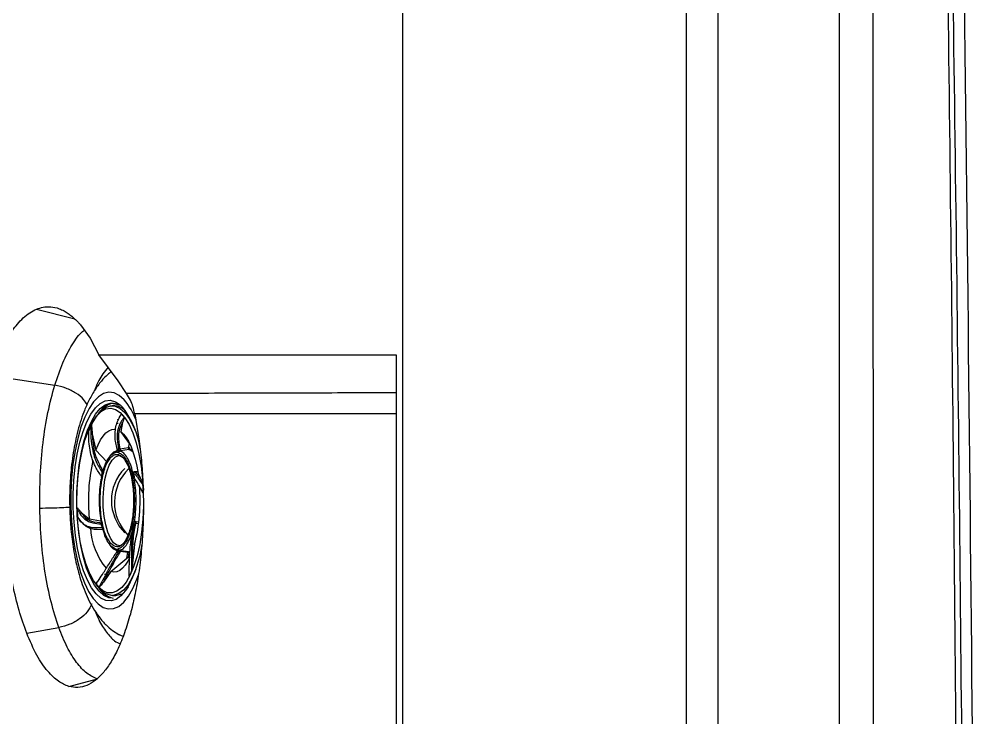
# Model space of a CAD drawing. Header units: inches. Extents: x 2 to 87, y 6 to 129.
# Drawn here: x 80.04 to 86.99, y 66.91 to 71.96 of the extents above; entities that cross this region are included whole.
import ezdxf

# ---------------------------------------------------------------- set-up
doc = ezdxf.new("R2010")
doc.units = ezdxf.units.IN
doc.header["$MEASUREMENT"] = 0
doc.layers.add('1', color=4, linetype='Continuous')

# ---------------------------------------------------------------- blocks, each defined once
blk = doc.blocks.new('2026 STRIDE')
at = {"layer": '1', "color": 3}
for p, q in [((83.6367, 32.7392), (83.635, 53.6591)), ((83.884, 32.7392), (83.8791, 53.6621)), ((82.5283, 53.0423), (82.5283, 15.4841)), ((82.7554, 53.0423), (82.7554, 15.4841)), ((80.4763, 52.6744), (80.4763, 36.8385)), ((77.8311, 48.7541), (78.1078, 48.6834)), ((78.1488, 48.6399), (78.2173, 48.5432)), ((78.2173, 48.5432), (78.2798, 48.4234)), ((78.4215, 48.2355), (78.2798, 48.4234)), ((80.4313, 48.4234), (80.4314, 48.148)), ((77.5992, 48.2608), (77.9622, 48.2037)), ((78.4815, 48.1433), (78.4215, 48.2355)), ((80.4314, 48.148), (80.4314, 48.073)), ((78.3749, 48.0743), (78.4074, 48.0674)), ((78.3966, 48.0546), (78.3772, 48.0546)), ((80.4314, 48.073), (80.4314, 47.998)), ((78.4688, 48.0247), (78.4736, 48.0193)), ((78.5404, 47.9968), (78.5732, 47.7992)), ((80.4314, 47.998), (80.4314, 40.8488)), ((78.4164, 47.9286), (78.4204, 47.9285)), ((78.4207, 47.9509), (78.4206, 47.9518)), ((78.452, 47.9355), (78.4396, 47.8685)), ((78.2336, 47.8515), (78.2597, 47.734)), ((78.5033, 47.7829), (78.4396, 47.8685)), ((78.4963, 47.7532), (78.5033, 47.7829)), ((78.3392, 47.6504), (78.2597, 47.734)), ((78.4079, 47.721), (78.4018, 47.7176)), ((78.4079, 47.721), (78.4186, 47.7206)), ((78.424, 47.7169), (78.4186, 47.7206)), ((78.4378, 47.7293), (78.4328, 47.7283)), ((78.4331, 47.7438), (78.4963, 47.7532)), ((78.4994, 47.7383), (78.4378, 47.7293)), ((78.5047, 47.7442), (78.5202, 47.7345)), ((78.3049, 47.5652), (78.2993, 47.5391)), ((78.2999, 47.537), (78.3054, 47.5624)), ((78.3092, 47.5735), (78.3054, 47.5624)), ((78.5197, 47.5536), (78.5156, 47.5665)), ((78.5316, 47.5656), (78.5313, 47.567)), ((78.5648, 47.5775), (78.5386, 47.5771)), ((78.5628, 47.5763), (78.5394, 47.5763)), ((78.5401, 47.5756), (78.5394, 47.576)), ((78.5646, 47.5649), (78.5822, 47.5284)), ((78.2999, 47.537), (78.298, 47.5207)), ((78.5197, 47.5536), (78.525, 47.5278)), ((78.5265, 47.513), (78.525, 47.5278)), ((78.5388, 47.5177), (78.5315, 47.5318)), ((78.5438, 47.517), (78.5388, 47.5177)), ((78.1513, 47.2854), (78.2123, 47.235)), ((78.2935, 47.2202), (78.2123, 47.235)), ((78.2885, 47.211), (78.3004, 47.2084)), ((78.297, 47.2261), (78.2985, 47.2114)), ((78.3038, 47.1856), (78.2985, 47.2114)), ((78.5236, 47.2021), (78.5256, 47.2184)), ((78.5681, 47.2128), (78.5501, 47.2152)), ((78.3033, 47.1748), (78.27, 47.1721)), ((78.2733, 47.1628), (78.3109, 47.1629)), ((78.3038, 47.1856), (78.3079, 47.1726)), ((78.5143, 47.1657), (78.5181, 47.1768)), ((78.5236, 47.2021), (78.5181, 47.1768)), ((78.5316, 47.1737), (78.5272, 47.1541)), ((78.5358, 47.1938), (78.5378, 47.1973)), ((78.5673, 47.2028), (78.5485, 47.2052)), ((78.3676, 47.0585), (78.3608, 47.0703)), ((78.3995, 47.0222), (78.4049, 47.0186)), ((78.4049, 47.0186), (78.4156, 47.0181)), ((78.4156, 47.0181), (78.4217, 47.0215)), ((78.491, 46.9938), (78.4378, 47.0021)), ((78.4945, 46.9995), (78.4426, 47.0077)), ((78.4945, 46.9995), (78.5078, 47.0041)), ((78.5399, 47.0533), (78.5264, 46.9398)), ((78.3675, 46.858), (78.4836, 46.9527)), ((78.4836, 46.9527), (78.491, 46.9938)), ((78.4985, 46.9913), (78.4927, 46.9588)), ((78.4927, 46.9588), (78.5069, 46.9614)), ((78.3675, 46.858), (78.3142, 46.7809)), ((78.3789, 46.6845), (78.3983, 46.6845)), ((78.4381, 46.6935), (78.4452, 46.6937)), ((77.7594, 46.4111), (77.9916, 46.4521)), ((78.4573, 46.3885), (78.4241, 46.4024)), ((78.0644, 46.0264), (78.2715, 46.0805))]:
    blk.add_line(p, q, dxfattribs=at)
at = {"layer": '1', "color": 3, "flags": 128}
for points in [[(78.4642, 48.0984), (78.4282, 48.1304), (78.3909, 48.1488), (78.3531, 48.1533), (78.3155, 48.1439), (78.2786, 48.1206), (78.2432, 48.0839), (78.2099, 48.0344), (78.1793, 47.9731), (78.152, 47.901), (78.1283, 47.8195), (78.1088, 47.7299), (78.0938, 47.6338), (78.0836, 47.5331), (78.0783, 47.4294), (78.0781, 47.3247), (78.0829, 47.2208), (78.0926, 47.1195), (78.1071, 47.0227), (78.1262, 46.932), (78.1494, 46.8492), (78.1765, 46.7757), (78.2068, 46.7127), (78.2398, 46.6615), (78.275, 46.6229), (78.3117, 46.5977), (78.3494, 46.5862), (78.3872, 46.5887), (78.4245, 46.6051), (78.4607, 46.6352), (78.4951, 46.6783), (78.5271, 46.7338), (78.5562, 46.8007), (78.5704, 46.8408)], [(78.2616, 46.695), (78.2286, 46.7387), (78.1981, 46.7948), (78.1707, 46.862), (78.147, 46.9391), (78.1273, 47.0246), (78.1121, 47.1168), (78.1017, 47.2139), (78.0962, 47.3141), (78.0959, 47.4153), (78.1006, 47.5156), (78.1104, 47.6131), (78.1249, 47.7059), (78.144, 47.7921), (78.1672, 47.87), (78.1941, 47.9383), (78.2242, 47.9954), (78.2569, 48.0404), (78.2916, 48.0723), (78.3275, 48.0906), (78.3641, 48.0948), (78.4005, 48.0849), (78.436, 48.0611), (78.4554, 48.0417)], [(78.3767, 46.6648), (78.3532, 46.6678), (78.3174, 46.6841), (78.2827, 46.7144), (78.25, 46.758), (78.2197, 46.8141), (78.1927, 46.8814), (78.1694, 46.9587), (78.1503, 47.0444), (78.1358, 47.1367), (78.1262, 47.2337), (78.1216, 47.3335), (78.1223, 47.4341), (78.1281, 47.5333), (78.1389, 47.6292), (78.1545, 47.7198), (78.1747, 47.8032), (78.199, 47.8779), (78.2268, 47.9421), (78.2577, 47.9948), (78.291, 48.0347), (78.326, 48.061), (78.362, 48.0733), (78.3749, 48.0743)], [(78.207, 47.8659), (78.2333, 47.9262), (78.2633, 47.9773), (78.2956, 48.0161), (78.3297, 48.0417), (78.3647, 48.0537), (78.3772, 48.0546)], [(78.3749, 48.0743), (78.3983, 48.0713), (78.428, 48.0588)], [(78.3772, 48.0546), (78.4, 48.0517), (78.4348, 48.0358), (78.4685, 48.0064), (78.5004, 47.964), (78.5297, 47.9095), (78.548, 47.8659)], [(78.2559, 47.9687), (78.2643, 47.9796), (78.2974, 48.0128), (78.3319, 48.0322), (78.3671, 48.0376), (78.4021, 48.0287), (78.4364, 48.0058), (78.4691, 47.9693), (78.4996, 47.92), (78.5271, 47.859), (78.5512, 47.7876), (78.5713, 47.7073), (78.5869, 47.6197), (78.5978, 47.5268), (78.6031, 47.4445)], [(78.2177, 46.8381), (78.2131, 46.8481), (78.1872, 46.9145), (78.1651, 46.9906), (78.1472, 47.0748), (78.1339, 47.1652), (78.1255, 47.26), (78.1222, 47.3572), (78.124, 47.4546), (78.1309, 47.5502), (78.1428, 47.6419), (78.1593, 47.7279), (78.1803, 47.8062), (78.2051, 47.8751), (78.2333, 47.9334), (78.2559, 47.9687)], [(78.2597, 47.734), (78.2757, 47.7737), (78.2932, 47.808), (78.3121, 47.8364), (78.332, 47.8587), (78.3527, 47.8745), (78.3739, 47.8836), (78.3954, 47.8858), (78.4009, 47.8852)], [(78.4396, 47.8685), (78.46, 47.8499), (78.4796, 47.825), (78.4979, 47.7939), (78.5149, 47.7573), (78.5303, 47.7154), (78.5438, 47.669), (78.5553, 47.6186), (78.5646, 47.5649)], [(78.4391, 47.0432), (78.4354, 47.0426), (78.4107, 47.0469), (78.3869, 47.0653), (78.365, 47.0971), (78.3459, 47.1407), (78.3305, 47.1943), (78.3194, 47.2556), (78.3132, 47.3219), (78.3121, 47.3902), (78.3162, 47.4577), (78.3252, 47.5213), (78.3388, 47.5783), (78.3564, 47.6261), (78.3773, 47.6628), (78.4004, 47.6866), (78.4248, 47.6966), (78.4387, 47.6959)], [(78.6045, 47.3376), (78.6044, 47.3331), (78.6, 47.2363), (78.5906, 47.1424), (78.5763, 47.0533), (78.5575, 46.971), (78.5346, 46.8971), (78.508, 46.8333), (78.4783, 46.781), (78.4462, 46.7412), (78.4123, 46.7148), (78.3774, 46.7023), (78.3422, 46.7041), (78.3074, 46.72), (78.2738, 46.7498)], [(78.1355, 47.2367), (78.1354, 47.2375), (78.135, 47.2437)], [(78.5063, 46.9603), (78.4912, 46.9311), (78.4723, 46.9026), (78.4524, 46.8804), (78.4317, 46.8646), (78.4104, 46.8555), (78.389, 46.8533), (78.3675, 46.858)], [(78.5493, 46.8736), (78.5229, 46.8129), (78.4929, 46.7617), (78.4605, 46.723), (78.4265, 46.6973), (78.3914, 46.6854), (78.379, 46.6845)], [(78.2738, 46.7498), (78.2422, 46.7928), (78.2177, 46.8381)], [(78.4922, 46.7461), (78.4746, 46.7195), (78.4408, 46.6809), (78.4054, 46.6558), (78.3691, 46.6445), (78.3326, 46.6474), (78.2965, 46.6643), (78.2616, 46.695)], [(78.3983, 46.6845), (78.4028, 46.6846), (78.4381, 46.6935)]]:
    blk.add_lwpolyline(points, dxfattribs=at)
at = {"layer": '1', "color": 3}
for centre, radius, start, end in [((78.4254, 47.9023), 0.1765, 103.59876, 150.76607), ((78.3931, 47.9454), 0.1092, 52.43677, 88.19177), ((77.8957, 47.6294), 0.6952, 9.7331, 36.38095), ((78.079, 47.7755), 0.5027, 20.35943, 39.96792), ((78.2706, 47.8228), 0.245, 37.19028, 44.40723), ((78.7179, 47.6616), 0.5538, 152.56749, 156.7562), ((78.4151, 47.6827), 0.0473, 81.00537, 94.29966), ((78.4172, 47.6929), 0.0488, 81.00525, 94.29971), ((78.457, 47.7436), 0.0239, 179.42535, 216.7005), ((78.4968, 47.7441), 0.00911, 41.36953, 93.11345), ((78.4717, 47.6629), 0.0803, 44.46677, 69.83575), ((79.5119, 47.3706), 1.3066, 167.22596, 185.95818), ((78.9837, 47.4139), 0.6973, 166.75898, 169.01518), ((78.7022, 47.3699), 0.33, 135.13031, 225.0121), ((78.7331, 47.3575), 0.3392, 134.13789, 224.40534), ((77.8373, 47.4049), 0.7057, 10.35318, 12.54411), ((77.2992, 47.3677), 1.28, 345.77834, 5.03122), ((76.8006, 47.3687), 1.8032, 1.74629, 3.65281), ((79.9266, 47.3703), 1.8032, 181.74629, 183.65281), ((78.9936, 47.3342), 0.7057, 190.35318, 192.54411), ((78.734, 47.2045), 0.5151, 183.36785, 219.30388), ((79.0146, 47.3331), 0.7287, 190.35323, 192.54409), ((77.8672, 47.3266), 0.6753, 346.75897, 349.01516), ((77.8515, 47.3252), 0.6973, 346.75895, 349.01517), ((78.4158, 47.0564), 0.0473, 261.00537, 274.29961), ((78.418, 47.0463), 0.0488, 261.00554, 274.29953), ((77.7148, 47.1731), 0.8869, 331.22025, 352.19737), ((78.4937, 46.9936), 0.00593, 0.23885, 82.79972), ((78.0093, 47.0775), 0.5538, 332.56751, 336.75658), ((78.4566, 46.9162), 0.245, 217.19024, 224.40796), ((78.3951, 46.8303), 0.1467, 210.14377, 263.69217), ((78.4201, 46.8281), 0.1664, 207.85872, 258.06128)]:
    blk.add_arc(centre, radius, start, end, dxfattribs=at)
at = {"layer": '1'}
for points, knots in [([(84.3517, 57.8211), (84.3969, 55.0347), (84.4872, 49.462), (84.5618, 41.102), (84.5717, 35.5285), (84.5767, 32.7417)], [0, 0, 0, 0, 0.333333, 0.666666, 1, 1, 1, 1]), ([(84.6577, 32.7417), (84.655, 34.8413), (84.6497, 39.0342), (84.6055, 45.314), (84.5373, 51.5748), (84.4675, 55.7421), (84.4327, 57.8226)], [0, 0, 0, 0, 0.251127, 0.501499, 0.751122, 1, 1, 1, 1]), ([(84.5322, 32.7416), (84.5279, 35.4984), (84.5195, 41.012), (84.4523, 49.2822), (84.3699, 54.7952), (84.3286, 57.5517)], [0, 0, 0, 0, 0.333334, 0.666667, 1, 1, 1, 1])]:
    blk.add_open_spline(points, degree=3, knots=knots, dxfattribs=at)
at = {"layer": '1', "color": 3}
for points, knots in [([(80.4763, 52.6744), (80.1802, 52.5013), (79.587, 52.1545), (78.66, 51.6559), (77.712, 51.18), (76.7476, 50.7183), (75.8441, 50.298), (75.0082, 49.9163), (74.2432, 49.5712), (73.4831, 49.2271), (72.7299, 48.8802), (72.2391, 48.6285), (71.9938, 48.5027)], [0, 0, 0, 0, 0.111187, 0.222788, 0.334619, 0.446625, 0.558777, 0.646974, 0.735212, 0.82347, 0.911731, 1, 1, 1, 1]), ([(77.5617, 48.4234), (77.5814, 48.4656), (77.6215, 48.5514), (77.6811, 48.6356), (77.735, 48.6925), (77.7815, 48.7301), (77.8143, 48.746), (77.8311, 48.7541)], [0, 0, 0, 0, 0.2554613, 0.5191807, 0.6718339, 0.8321233, 1, 1, 1, 1]), ([(77.8311, 48.7541), (77.8467, 48.7594), (77.8804, 48.771), (77.9352, 48.7731), (77.9859, 48.7621), (78.0281, 48.7429), (78.0582, 48.7244), (78.0838, 48.7051), (78.1072, 48.6845), (78.1269, 48.6647), (78.141, 48.6491), (78.1473, 48.6417), (78.1488, 48.6399)], [0, 0, 0, 0, 0.146293, 0.315132, 0.506347, 0.614603, 0.709469, 0.791003, 0.859254, 0.936795, 0.984612, 1, 1, 1, 1]), ([(77.9622, 48.2037), (77.981, 48.2599), (78.0185, 48.3723), (78.0876, 48.4993), (78.141, 48.5765), (78.1722, 48.5978), (78.1765, 48.6008)], [0, 0, 0, 0, 0.31614, 0.632279, 0.948419, 1, 1, 1, 1]), ([(78.2798, 48.4234), (78.5264, 48.4234), (79.0197, 48.4234), (79.7394, 48.4234), (80.2007, 48.4234), (80.4313, 48.4234)], [0, 0, 0, 0, 0.333334, 0.666666, 1, 1, 1, 1]), ([(78.3475, 48.3337), (78.3347, 48.3184), (78.3013, 48.2785), (78.268, 48.218), (78.2504, 48.1683), (78.2484, 48.1628)], [0, 0, 0, 0, 0.35657, 0.928755, 1, 1, 1, 1]), ([(78.3712, 48.3022), (78.3624, 48.2954), (78.3373, 48.276), (78.2952, 48.2303), (78.248, 48.1659), (78.2064, 48.0906), (78.1728, 48.0133), (78.1459, 47.9356), (78.1242, 47.8575), (78.1067, 47.7782), (78.0924, 47.6952), (78.0823, 47.6158), (78.0761, 47.5466), (78.0729, 47.4958), (78.0713, 47.4591), (78.0705, 47.4329), (78.0701, 47.4143), (78.0699, 47.4011), (78.0698, 47.3917), (78.0697, 47.3815), (78.0697, 47.3743), (78.0697, 47.3691)], [0, 0, 0, 0, 0.039144, 0.112804, 0.207402, 0.302871, 0.393436, 0.476549, 0.557009, 0.634511, 0.709693, 0.791007, 0.850856, 0.894048, 0.924905, 0.946838, 0.962386, 0.973395, 0.981185, 0.986695, 1, 1, 1, 1]), ([(77.8538, 47.3134), (77.854, 47.3937), (77.8544, 47.5544), (77.8756, 47.789), (77.91, 48.0112), (77.9448, 48.1395), (77.9622, 48.2037)], [0, 0, 0, 0, 0.25, 0.499999, 0.75, 1, 1, 1, 1]), ([(78.1961, 48.0637), (78.1887, 48.0762), (78.171, 48.1064), (78.1165, 48.1485), (78.0436, 48.1859), (77.9895, 48.1978), (77.9622, 48.2037)], [0, 0, 0, 0, 0.190175, 0.458901, 0.727626, 1, 1, 1, 1]), ([(80.4314, 48.148), (80.226, 48.1479), (79.8152, 48.1476), (79.1626, 48.1455), (78.7086, 48.144), (78.4815, 48.1433)], [0, 0, 0, 0, 0.333332, 0.666666, 1, 1, 1, 1]), ([(78.5404, 47.9968), (78.5366, 48.0145), (78.5295, 48.0479), (78.5096, 48.0973), (78.4911, 48.1276), (78.4815, 48.1433)], [0, 0, 0, 0, 0.351779, 0.663796, 1, 1, 1, 1]), ([(77.7594, 46.4111), (77.7402, 46.4647), (77.7023, 46.5712), (77.6618, 46.7415), (77.6337, 46.8991), (77.6159, 47.035), (77.605, 47.1537), (77.5987, 47.258), (77.5955, 47.3517), (77.5947, 47.4431), (77.5962, 47.5319), (77.6014, 47.658), (77.6139, 47.8164), (77.6332, 47.9375), (77.6425, 47.9961)], [0, 0, 0, 0, 0.127071, 0.25248, 0.344957, 0.42756, 0.500559, 0.556552, 0.611138, 0.664345, 0.716202, 0.766731, 0.88729, 1, 1, 1, 1]), ([(78.4135, 47.7416), (78.4096, 47.7571), (78.4018, 47.7874), (78.3974, 47.8341), (78.3993, 47.8811), (78.4092, 47.9263), (78.4249, 47.9645), (78.4391, 47.9848), (78.4456, 47.9942)], [0, 0, 0, 0, 0.154219, 0.301464, 0.47799, 0.661716, 0.843633, 1, 1, 1, 1]), ([(78.4304, 47.9708), (78.4317, 47.9741), (78.4343, 47.9804), (78.4383, 47.9874), (78.4419, 47.9918), (78.4441, 47.9949), (78.4455, 47.9943), (78.4456, 47.9942)], [0, 0, 0, 0, 0.328402, 0.621573, 0.799095, 0.977437, 1, 1, 1, 1]), ([(80.4314, 47.998), (80.2331, 47.998), (79.8366, 47.998), (79.2038, 47.9974), (78.7615, 47.997), (78.5404, 47.9968)], [0, 0, 0, 0, 0.333333, 0.666666, 1, 1, 1, 1]), ([(78.2263, 47.9167), (78.2263, 47.9158), (78.2261, 47.9135), (78.2254, 47.9064), (78.2238, 47.8842), (78.2225, 47.833), (78.2299, 47.7495), (78.2556, 47.6547), (78.2896, 47.5989), (78.305, 47.5737)], [0, 0, 0, 0, 0.007325, 0.019566, 0.05865, 0.192116, 0.441769, 0.746986, 1, 1, 1, 1]), ([(78.2263, 47.9167), (78.2264, 47.9168), (78.2265, 47.9169), (78.2266, 47.917), (78.2268, 47.9169), (78.2269, 47.9167), (78.2272, 47.9159), (78.2279, 47.9121), (78.2294, 47.8964), (78.2311, 47.8754), (78.233, 47.8575), (78.2336, 47.8515)], [0, 0, 0, 0, 0.0055006, 0.0110552, 0.016084, 0.0215799, 0.030977, 0.0603237, 0.1952739, 0.7306037, 1, 1, 1, 1]), ([(78.4658, 47.9709), (78.4654, 47.9705), (78.4645, 47.9696), (78.4619, 47.9668), (78.4537, 47.9576), (78.4368, 47.9344), (78.4171, 47.8878), (78.4086, 47.8191), (78.4198, 47.7654), (78.4248, 47.7411)], [0, 0, 0, 0, 0.007324, 0.019564, 0.058649, 0.192116, 0.441769, 0.746986, 1, 1, 1, 1]), ([(78.452, 47.9355), (78.4395, 47.9098), (78.4143, 47.8579), (78.4268, 47.7821), (78.4331, 47.7438)], [0, 0, 0, 0, 0.494868, 1, 1, 1, 1]), ([(78.4658, 47.9709), (78.4658, 47.9708), (78.4659, 47.9707), (78.466, 47.9704), (78.466, 47.97), (78.4661, 47.9696), (78.466, 47.9687), (78.4653, 47.9658), (78.4617, 47.9571), (78.4569, 47.947), (78.4533, 47.9384), (78.452, 47.9355)], [0, 0, 0, 0, 0.005486, 0.011027, 0.016042, 0.021524, 0.030897, 0.060168, 0.194769, 0.728714, 1, 1, 1, 1]), ([(78.2992, 47.5468), (78.2844, 47.5682), (78.2635, 47.5984), (78.244, 47.6421), (78.2328, 47.6724), (78.2212, 47.7127), (78.2118, 47.7635), (78.207, 47.8229), (78.2084, 47.8617), (78.209, 47.8801)], [0, 0, 0, 0, 0.229238, 0.322198, 0.414546, 0.50635, 0.67863, 0.847274, 1, 1, 1, 1]), ([(78.2085, 47.8505), (78.2084, 47.8532), (78.208, 47.8595), (78.2082, 47.8689), (78.2081, 47.8767), (78.2089, 47.8798), (78.209, 47.8801)], [0, 0, 0, 0, 0.271884, 0.613518, 0.956735, 1, 1, 1, 1]), ([(78.2336, 47.8515), (78.2365, 47.8034), (78.2424, 47.7063), (78.2878, 47.6242), (78.3108, 47.5827)], [0, 0, 0, 0, 0.495173, 1, 1, 1, 1]), ([(78.5732, 47.7992), (78.5794, 47.747), (78.5918, 47.6426), (78.6014, 47.4803), (78.6044, 47.3167), (78.5998, 47.1496), (78.5874, 46.9839), (78.5673, 46.8248), (78.5416, 46.6788), (78.5197, 46.5919), (78.5089, 46.5493)], [0, 0, 0, 0, 0.123608, 0.247331, 0.371227, 0.495349, 0.628612, 0.757137, 0.880933, 1, 1, 1, 1]), ([(78.3092, 47.5735), (78.3149, 47.5929), (78.3265, 47.6322), (78.3493, 47.6761), (78.3747, 47.7072), (78.3929, 47.7142), (78.4018, 47.7176)], [0, 0, 0, 0, 0.2470114, 0.5, 0.7529886, 1, 1, 1, 1]), ([(78.4062, 47.7272), (78.3981, 47.724), (78.3806, 47.7171), (78.3557, 47.686), (78.3334, 47.6438), (78.3224, 47.6067), (78.3174, 47.5897)], [0, 0, 0, 0, 0.233945, 0.504053, 0.774161, 1, 1, 1, 1]), ([(78.3595, 47.6705), (78.3608, 47.6726), (78.3693, 47.6863), (78.3869, 47.6987), (78.4185, 47.7098), (78.4412, 47.6922), (78.4559, 47.6807)], [0, 0, 0, 0, 0.046284, 0.297377, 0.543252, 1, 1, 1, 1]), ([(78.4115, 47.7299), (78.4108, 47.7297), (78.4093, 47.7295), (78.4097, 47.7292), (78.41, 47.7291)], [0, 0, 0, 0, 0.4907456, 1, 1, 1, 1]), ([(78.4147, 47.7386), (78.4141, 47.739), (78.413, 47.7399), (78.4134, 47.741), (78.4135, 47.7416)], [0, 0, 0, 0, 0.504016, 1, 1, 1, 1]), ([(78.4328, 47.7283), (78.4312, 47.7285), (78.4285, 47.7287), (78.4246, 47.7291), (78.4232, 47.7293), (78.4225, 47.7294)], [0, 0, 0, 0, 0.40286, 0.687897, 1, 1, 1, 1]), ([(78.424, 47.7169), (78.4329, 47.7128), (78.4511, 47.7046), (78.4762, 47.6719), (78.4987, 47.6264), (78.51, 47.5863), (78.5156, 47.5665)], [0, 0, 0, 0, 0.247011, 0.5, 0.752989, 1, 1, 1, 1]), ([(78.4248, 47.7411), (78.4251, 47.7414), (78.4257, 47.742), (78.4273, 47.7428), (78.4289, 47.7432), (78.4303, 47.7435), (78.4317, 47.7437), (78.4326, 47.7438), (78.4331, 47.7438)], [0, 0, 0, 0, 0.27767, 0.532627, 0.651875, 0.767289, 0.882123, 1, 1, 1, 1]), ([(78.5275, 47.573), (78.5217, 47.5937), (78.51, 47.6351), (78.4868, 47.6818), (78.4609, 47.7156), (78.4422, 47.7241), (78.4328, 47.7283)], [0, 0, 0, 0, 0.25, 0.5, 0.75, 1, 1, 1, 1]), ([(78.4332, 47.6972), (78.4334, 47.6971), (78.4338, 47.6969), (78.442, 47.693), (78.4483, 47.6872), (78.4517, 47.684)], [0, 0, 0, 0, 0.155878, 0.531889, 1, 1, 1, 1]), ([(78.4963, 47.7532), (78.4962, 47.7524), (78.496, 47.7506), (78.496, 47.7478), (78.4963, 47.7451), (78.4967, 47.7428), (78.4973, 47.741), (78.498, 47.7396), (78.4987, 47.7387), (78.4992, 47.7384), (78.4994, 47.7383)], [0, 0, 0, 0, 0.149143, 0.291474, 0.426959, 0.555561, 0.677221, 0.791862, 0.899465, 1, 1, 1, 1]), ([(78.5036, 47.7502), (78.5035, 47.7499), (78.5034, 47.7493), (78.5034, 47.7483), (78.5034, 47.7474), (78.5035, 47.7464), (78.5037, 47.7455), (78.504, 47.7448), (78.5043, 47.7444), (78.5045, 47.7442), (78.5047, 47.7442)], [0, 0, 0, 0, 0.126628, 0.245604, 0.364913, 0.49248, 0.622348, 0.755428, 0.877187, 1, 1, 1, 1]), ([(78.3608, 47.0703), (78.3497, 47.0867), (78.3313, 47.1137), (78.3125, 47.176), (78.3002, 47.2357), (78.2926, 47.3016), (78.2893, 47.3889), (78.2965, 47.496), (78.3176, 47.5872), (78.3401, 47.6431), (78.3534, 47.662), (78.3595, 47.6705)], [0, 0, 0, 0, 0.137615, 0.227534, 0.319361, 0.411188, 0.501107, 0.668144, 0.835181, 0.925099, 1, 1, 1, 1]), ([(78.4559, 47.6807), (78.4695, 47.661), (78.4904, 47.6308), (78.5111, 47.5633), (78.5233, 47.5034), (78.5311, 47.4375), (78.5321, 47.392), (78.5326, 47.3695)], [0, 0, 0, 0, 0.31485, 0.484339, 0.657425, 0.830511, 1, 1, 1, 1]), ([(78.3064, 47.5672), (78.306, 47.5669), (78.3053, 47.5662), (78.3048, 47.565), (78.3048, 47.5637), (78.3052, 47.5628), (78.3054, 47.5624)], [0, 0, 0, 0, 0.257259, 0.51339, 0.762603, 1, 1, 1, 1]), ([(78.305, 47.5737), (78.305, 47.5747), (78.305, 47.5768), (78.3059, 47.5794), (78.3071, 47.581), (78.3082, 47.5819), (78.3095, 47.5825), (78.3104, 47.5826), (78.3108, 47.5827)], [0, 0, 0, 0, 0.277558, 0.532524, 0.651825, 0.767232, 0.882131, 1, 1, 1, 1]), ([(78.3064, 47.5672), (78.3069, 47.5677), (78.3078, 47.5686), (78.3078, 47.5704), (78.3068, 47.5721), (78.3056, 47.5732), (78.305, 47.5737)], [0, 0, 0, 0, 0.266689, 0.531115, 0.778754, 1, 1, 1, 1]), ([(78.3102, 47.5749), (78.31, 47.5747), (78.309, 47.5734), (78.3075, 47.5708), (78.3068, 47.5684), (78.3064, 47.5672)], [0, 0, 0, 0, 0.079814, 0.555323, 1, 1, 1, 1]), ([(78.5262, 47.5582), (78.526, 47.5611), (78.5256, 47.5663), (78.5269, 47.571), (78.5275, 47.573)], [0, 0, 0, 0, 0.571403, 1, 1, 1, 1]), ([(78.5386, 47.5771), (78.5367, 47.5768), (78.5325, 47.5764), (78.5293, 47.5742), (78.5275, 47.573)], [0, 0, 0, 0, 0.459354, 1, 1, 1, 1]), ([(78.531, 47.5655), (78.5321, 47.5608), (78.5342, 47.5518), (78.5359, 47.5401), (78.5368, 47.5344)], [0, 0, 0, 0, 0.513751, 1, 1, 1, 1]), ([(78.5401, 47.5762), (78.5389, 47.5761), (78.5365, 47.576), (78.5331, 47.5738), (78.5312, 47.5703), (78.5313, 47.568), (78.5313, 47.5669)], [0, 0, 0, 0, 0.24403, 0.500235, 0.756318, 1, 1, 1, 1]), ([(78.5313, 47.567), (78.5313, 47.567), (78.5312, 47.5678), (78.5341, 47.5662), (78.5402, 47.5612), (78.5502, 47.5507), (78.5678, 47.5297), (78.5868, 47.5026), (78.6002, 47.4836)], [0, 0, 0, 0, 0.001316, 0.146011, 0.313578, 0.463445, 0.623211, 1, 1, 1, 1]), ([(78.5822, 47.5284), (78.5734, 47.54), (78.5572, 47.5612), (78.5438, 47.5742), (78.5411, 47.5752), (78.5401, 47.5756)], [0, 0, 0, 0, 0.4260285, 0.7829048, 1, 1, 1, 1]), ([(78.297, 47.2261), (78.2937, 47.2496), (78.2872, 47.2971), (78.2848, 47.3739), (78.2877, 47.4504), (78.2946, 47.4975), (78.298, 47.5207)], [0, 0, 0, 0, 0.247012, 0.5, 0.752988, 1, 1, 1, 1]), ([(78.5265, 47.513), (78.5298, 47.4895), (78.5363, 47.442), (78.5387, 47.3653), (78.5358, 47.2888), (78.5289, 47.2417), (78.5256, 47.2184)], [0, 0, 0, 0, 0.247011, 0.5, 0.752989, 1, 1, 1, 1]), ([(78.5378, 47.2135), (78.5413, 47.2378), (78.5484, 47.2864), (78.5513, 47.3652), (78.5489, 47.4441), (78.5421, 47.4932), (78.5388, 47.5177)], [0, 0, 0, 0, 0.25, 0.5, 0.75, 1, 1, 1, 1]), ([(78.603, 47.4236), (78.6027, 47.4242), (78.6019, 47.4256), (78.5996, 47.4299), (78.5922, 47.443), (78.5762, 47.471), (78.5546, 47.5075), (78.5387, 47.5311), (78.5385, 47.5334), (78.5384, 47.5341)], [0, 0, 0, 0, 0.0083294, 0.0222489, 0.0666937, 0.2184622, 0.5023518, 0.8494251, 1, 1, 1, 1]), ([(78.5822, 47.5284), (78.5833, 47.5262), (78.5862, 47.5202), (78.5907, 47.5103), (78.595, 47.5003), (78.5975, 47.4934), (78.599, 47.4889), (78.5998, 47.4862), (78.6001, 47.4846), (78.6002, 47.4838), (78.6002, 47.4836)], [0, 0, 0, 0, 0.191797, 0.519572, 0.729704, 0.856737, 0.930022, 0.970712, 0.992634, 1, 1, 1, 1]), ([(78.603, 47.4236), (78.603, 47.4235), (78.603, 47.4233), (78.603, 47.4229), (78.6029, 47.4226), (78.6028, 47.4225), (78.6025, 47.4223), (78.6014, 47.4232), (78.5978, 47.4295), (78.5949, 47.4365), (78.5927, 47.442)], [0, 0, 0, 0, 0.00827, 0.016622, 0.024183, 0.032446, 0.046574, 0.090698, 0.293598, 1, 1, 1, 1]), ([(78.0697, 47.3691), (78.0697, 47.365), (78.0698, 47.3521), (78.0701, 47.3243), (78.0713, 47.2816), (78.0741, 47.2254), (78.0791, 47.1602), (78.0869, 47.0895), (78.0976, 47.0163), (78.1114, 46.9426), (78.1284, 46.8697), (78.1491, 46.7977), (78.1738, 46.7275), (78.2035, 46.6584), (78.2391, 46.5915), (78.2821, 46.5273), (78.3298, 46.4726), (78.3776, 46.4303), (78.4076, 46.4125), (78.4212, 46.4045)], [0, 0, 0, 0, 0.010115, 0.031291, 0.067503, 0.114169, 0.168731, 0.228519, 0.291816, 0.357463, 0.424735, 0.494039, 0.566207, 0.640021, 0.717584, 0.796772, 0.877269, 0.944428, 1, 1, 1, 1]), ([(78.5326, 47.3695), (78.531, 47.3274), (78.5277, 47.2434), (78.5058, 47.1515), (78.4821, 47.094), (78.4604, 47.0602), (78.4367, 47.0397), (78.405, 47.0296), (78.3823, 47.0471), (78.3676, 47.0585)], [0, 0, 0, 0, 0.193195, 0.38639, 0.49039, 0.596597, 0.702805, 0.806805, 1, 1, 1, 1]), ([(78.5325, 47.3697), (78.5321, 47.3475), (78.5315, 47.3165), (78.5276, 47.2726), (78.5232, 47.2374), (78.5161, 47.1989), (78.5073, 47.1627), (78.4968, 47.1308), (78.4891, 47.1109), (78.4848, 47.1029), (78.4847, 47.1027)], [0, 0, 0, 0, 0.215505, 0.299959, 0.437856, 0.575986, 0.718612, 0.860177, 0.996961, 1, 1, 1, 1]), ([(78.0704, 47.3202), (78.0524, 47.3192), (78.0145, 47.3172), (77.9371, 47.3147), (77.8817, 47.3138), (77.8538, 47.3134)], [0, 0, 0, 0, 0.310505, 0.652928, 1, 1, 1, 1]), ([(77.9916, 46.4521), (77.9722, 46.5118), (77.9332, 46.6314), (77.8914, 46.8445), (77.8625, 47.0733), (77.8567, 47.2334), (77.8538, 47.3134)], [0, 0, 0, 0, 0.249998, 0.5, 0.749999, 1, 1, 1, 1]), ([(78.1242, 47.3154), (78.1242, 47.3155), (78.1242, 47.3157), (78.1242, 47.3161), (78.1243, 47.3164), (78.1245, 47.3166), (78.125, 47.3167), (78.1266, 47.3158), (78.1328, 47.3089), (78.1411, 47.2979), (78.1487, 47.2886), (78.1513, 47.2854)], [0, 0, 0, 0, 0.005501, 0.011055, 0.016084, 0.02158, 0.030977, 0.060324, 0.195274, 0.730604, 1, 1, 1, 1]), ([(78.1242, 47.3154), (78.1244, 47.3148), (78.125, 47.3134), (78.1267, 47.3092), (78.1325, 47.2961), (78.1476, 47.2681), (78.1801, 47.2312), (78.2309, 47.2052), (78.2769, 47.2031), (78.2977, 47.2021)], [0, 0, 0, 0, 0.007325, 0.019566, 0.058651, 0.192116, 0.441769, 0.746986, 1, 1, 1, 1]), ([(78.1513, 47.2854), (78.1687, 47.2628), (78.2014, 47.2203), (78.2607, 47.214), (78.2885, 47.211)], [0, 0, 0, 0, 0.530579, 1, 1, 1, 1]), ([(78.1579, 47.2106), (78.1555, 47.2128), (78.1493, 47.2188), (78.1412, 47.2287), (78.1345, 47.2388), (78.1307, 47.2456), (78.1286, 47.2501), (78.1276, 47.2529), (78.1271, 47.2545), (78.127, 47.2552), (78.127, 47.2554)], [0, 0, 0, 0, 0.191793, 0.51957, 0.729701, 0.856735, 0.930021, 0.970711, 0.992633, 1, 1, 1, 1]), ([(78.27, 47.1721), (78.2604, 47.1722), (78.2397, 47.1724), (78.2126, 47.1779), (78.1876, 47.1882), (78.1557, 47.2092), (78.1388, 47.2363), (78.127, 47.2554)], [0, 0, 0, 0, 0.144185, 0.311176, 0.460853, 0.621035, 1, 1, 1, 1]), ([(78.1579, 47.2106), (78.1701, 47.199), (78.1927, 47.1776), (78.2347, 47.1647), (78.2758, 47.1616), (78.3045, 47.1648), (78.3187, 47.1664)], [0, 0, 0, 0, 0.3185328, 0.5847985, 0.7954693, 1, 1, 1, 1]), ([(78.297, 47.2261), (78.2967, 47.2256), (78.2961, 47.2245), (78.2964, 47.2234), (78.2972, 47.223), (78.2973, 47.2229)], [0, 0, 0, 0, 0.4536871, 0.9073742, 1, 1, 1, 1]), ([(78.2977, 47.2021), (78.2974, 47.2029), (78.2966, 47.2044), (78.2966, 47.2062), (78.2973, 47.2074), (78.298, 47.208), (78.2991, 47.2084), (78.2999, 47.2084), (78.3004, 47.2084)], [0, 0, 0, 0, 0.277554, 0.532524, 0.651828, 0.767234, 0.882133, 1, 1, 1, 1]), ([(78.5301, 47.1979), (78.5311, 47.201), (78.533, 47.2064), (78.5363, 47.2114), (78.5378, 47.2135)], [0, 0, 0, 0, 0.571399, 1, 1, 1, 1]), ([(78.5501, 47.2152), (78.5481, 47.2154), (78.5439, 47.2158), (78.5399, 47.2143), (78.5378, 47.2135)], [0, 0, 0, 0, 0.459375, 1, 1, 1, 1]), ([(78.5501, 47.2152), (78.5498, 47.2144), (78.5494, 47.2127), (78.5489, 47.2101), (78.5486, 47.2074), (78.5485, 47.206), (78.5485, 47.2052)], [0, 0, 0, 0, 0.245337, 0.5, 0.754663, 1, 1, 1, 1]), ([(78.3, 47.204), (78.2998, 47.2038), (78.2994, 47.2031), (78.2984, 47.2025), (78.2977, 47.2021)], [0, 0, 0, 0, 0.360766, 1, 1, 1, 1]), ([(78.3099, 47.1691), (78.3099, 47.1691), (78.3084, 47.1697), (78.3059, 47.1717), (78.3041, 47.1738), (78.3033, 47.1748)], [0, 0, 0, 0, 0.005309, 0.506963, 1, 1, 1, 1]), ([(78.3995, 47.0222), (78.3906, 47.0263), (78.3725, 47.0345), (78.3473, 47.0673), (78.3248, 47.1127), (78.3135, 47.1528), (78.3079, 47.1726)], [0, 0, 0, 0, 0.247011, 0.5, 0.752989, 1, 1, 1, 1]), ([(78.5143, 47.1657), (78.5086, 47.1463), (78.497, 47.1069), (78.4742, 47.063), (78.4488, 47.0319), (78.4307, 47.0249), (78.4217, 47.0215)], [0, 0, 0, 0, 0.247011, 0.5, 0.752989, 1, 1, 1, 1]), ([(78.4305, 47.0101), (78.4398, 47.0137), (78.4586, 47.0209), (78.4847, 47.053), (78.5082, 47.0981), (78.5201, 47.1387), (78.5261, 47.159)], [0, 0, 0, 0, 0.25, 0.5, 0.75, 1, 1, 1, 1]), ([(78.5009, 46.8223), (78.5009, 46.8232), (78.5009, 46.8255), (78.5008, 46.8326), (78.5008, 46.8549), (78.5014, 46.9061), (78.5045, 46.9895), (78.5122, 47.0844), (78.5246, 47.1402), (78.5302, 47.1655)], [0, 0, 0, 0, 0.007325, 0.019566, 0.05865, 0.192116, 0.441769, 0.746986, 1, 1, 1, 1]), ([(78.536, 47.1924), (78.5328, 47.1781), (78.5269, 47.1514), (78.5212, 47.1046), (78.5179, 47.0584), (78.5162, 47.0095), (78.5158, 46.9623), (78.5164, 46.9112), (78.5176, 46.8767), (78.5182, 46.8589)], [0, 0, 0, 0, 0.154271, 0.288952, 0.454424, 0.575072, 0.714225, 0.852753, 1, 1, 1, 1]), ([(78.5245, 47.1719), (78.5238, 47.1723), (78.5223, 47.1729), (78.5204, 47.1742), (78.519, 47.1755), (78.5184, 47.1763), (78.5181, 47.1768)], [0, 0, 0, 0, 0.257259, 0.51339, 0.762603, 1, 1, 1, 1]), ([(78.5261, 47.159), (78.5259, 47.1599), (78.5256, 47.1612), (78.5249, 47.1631), (78.5243, 47.1653), (78.5239, 47.1683), (78.5243, 47.1708), (78.5245, 47.1719)], [0, 0, 0, 0, 0.224307, 0.303573, 0.473827, 0.745729, 1, 1, 1, 1]), ([(78.5245, 47.1719), (78.5255, 47.1715), (78.5274, 47.1706), (78.5294, 47.1688), (78.5299, 47.1676), (78.5301, 47.1671)], [0, 0, 0, 0, 0.350537, 0.698099, 1, 1, 1, 1]), ([(78.5264, 46.9398), (78.5263, 46.9673), (78.5262, 47.0208), (78.5301, 47.0927), (78.5367, 47.1545), (78.5446, 47.1885), (78.5485, 47.2052)], [0, 0, 0, 0, 0.280747, 0.545552, 0.776817, 1, 1, 1, 1]), ([(78.5485, 47.2052), (78.5478, 47.2052), (78.5464, 47.205), (78.5437, 47.2038), (78.5405, 47.2012), (78.5374, 47.1972), (78.5364, 47.1939), (78.536, 47.1924)], [0, 0, 0, 0, 0.111467, 0.230181, 0.482258, 0.743371, 1, 1, 1, 1]), ([(78.4847, 47.1027), (78.4809, 47.0954), (78.4741, 47.082), (78.4636, 47.0671), (78.4532, 47.0552), (78.4438, 47.0472), (78.4355, 47.0426), (78.434, 47.042), (78.4333, 47.0418)], [0, 0, 0, 0, 0.218016, 0.40068, 0.56097, 0.768664, 0.901295, 1, 1, 1, 1]), ([(78.2615, 46.7682), (78.2617, 46.7685), (78.2624, 46.7694), (78.2644, 46.7723), (78.271, 46.7814), (78.2871, 46.8047), (78.3174, 46.8513), (78.3592, 46.92), (78.3944, 46.9737), (78.4104, 46.998)], [0, 0, 0, 0, 0.007324, 0.019565, 0.058649, 0.192116, 0.441769, 0.746986, 1, 1, 1, 1]), ([(78.4216, 46.9976), (78.4134, 46.9839), (78.3974, 46.9575), (78.3749, 46.9173), (78.3542, 46.8791), (78.3345, 46.8423), (78.3161, 46.8077), (78.298, 46.7741), (78.2872, 46.7548), (78.2816, 46.7448)], [0, 0, 0, 0, 0.136039, 0.261937, 0.40799, 0.540278, 0.678402, 0.83502, 1, 1, 1, 1]), ([(78.3142, 46.7809), (78.3248, 46.8004), (78.3442, 46.8363), (78.3763, 46.8963), (78.4066, 46.9509), (78.4275, 46.9852), (78.4378, 47.0021)], [0, 0, 0, 0, 0.318453, 0.584084, 0.795128, 1, 1, 1, 1]), ([(78.3518, 47.0644), (78.3525, 47.0627), (78.3608, 47.0452), (78.3783, 47.0257), (78.3954, 47.0173), (78.4032, 47.0134)], [0, 0, 0, 0, 0.052552, 0.566644, 1, 1, 1, 1]), ([(78.4071, 47.0103), (78.4065, 47.0107), (78.4051, 47.0116), (78.4037, 47.0119), (78.4028, 47.0121)], [0, 0, 0, 0, 0.365085, 1, 1, 1, 1]), ([(78.4084, 47.0097), (78.4079, 47.0104), (78.4068, 47.0116), (78.4057, 47.0138), (78.405, 47.0162), (78.4049, 47.0178), (78.4049, 47.0186)], [0, 0, 0, 0, 0.257259, 0.51339, 0.762603, 1, 1, 1, 1]), ([(78.4076, 47.0108), (78.4075, 47.0108), (78.4075, 47.0107), (78.4072, 47.0105), (78.407, 47.0103), (78.4071, 47.01), (78.408, 47.0098), (78.4084, 47.0097)], [0, 0, 0, 0, 0.2237371, 0.3032861, 0.4723028, 0.7443974, 1, 1, 1, 1]), ([(78.4076, 47.0103), (78.4078, 47.01), (78.4084, 47.0093), (78.4098, 47.0069), (78.4106, 47.0043), (78.411, 47.0026)], [0, 0, 0, 0, 0.190157, 0.483056, 1, 1, 1, 1]), ([(78.4084, 47.0097), (78.4092, 47.0089), (78.4106, 47.0072), (78.4115, 47.004), (78.4114, 47.0008), (78.4107, 46.9989), (78.4104, 46.998)], [0, 0, 0, 0, 0.266689, 0.531115, 0.778754, 1, 1, 1, 1]), ([(78.4101, 47.006), (78.4104, 47.0051), (78.4109, 47.0034), (78.4107, 47.0008), (78.41, 46.9985), (78.4092, 46.9972), (78.4088, 46.9966)], [0, 0, 0, 0, 0.272244, 0.534452, 0.778649, 1, 1, 1, 1]), ([(78.4104, 46.998), (78.4099, 46.9977), (78.4089, 46.9972), (78.4087, 46.9964), (78.4092, 46.9959), (78.4099, 46.9956), (78.411, 46.9954), (78.4118, 46.9954), (78.4122, 46.9954)], [0, 0, 0, 0, 0.277559, 0.532523, 0.651824, 0.76723, 0.88213, 1, 1, 1, 1]), ([(78.4194, 47.0093), (78.4211, 47.0095), (78.4241, 47.0097), (78.4286, 47.01), (78.4305, 47.0101)], [0, 0, 0, 0, 0.571403, 1, 1, 1, 1]), ([(78.4378, 47.0021), (78.4371, 47.002), (78.4357, 47.002), (78.4326, 47.0015), (78.4287, 47.0006), (78.4245, 46.9993), (78.4226, 46.9981), (78.4216, 46.9976)], [0, 0, 0, 0, 0.111469, 0.230184, 0.482261, 0.743373, 1, 1, 1, 1]), ([(78.4426, 47.0077), (78.4408, 47.0081), (78.4369, 47.009), (78.4327, 47.0097), (78.4305, 47.0101)], [0, 0, 0, 0, 0.459354, 1, 1, 1, 1]), ([(78.4426, 47.0077), (78.4422, 47.0076), (78.4414, 47.0074), (78.4401, 47.0061), (78.4388, 47.0043), (78.4382, 47.0028), (78.4378, 47.0021)], [0, 0, 0, 0, 0.245337, 0.5, 0.754663, 1, 1, 1, 1]), ([(78.4945, 46.9995), (78.4941, 46.9994), (78.4935, 46.9991), (78.4925, 46.9979), (78.4916, 46.9961), (78.4912, 46.9945), (78.491, 46.9938)], [0, 0, 0, 0, 0.245118, 0.499544, 0.75421, 1, 1, 1, 1]), ([(78.4836, 46.9527), (78.4848, 46.9538), (78.4873, 46.9559), (78.4903, 46.9578), (78.492, 46.9587), (78.4925, 46.9588), (78.4927, 46.9588)], [0, 0, 0, 0, 0.355625, 0.722653, 0.915819, 1, 1, 1, 1]), ([(78.491, 46.9938), (78.4918, 46.9937), (78.4929, 46.9937), (78.4945, 46.9934), (78.4956, 46.993), (78.4966, 46.9926), (78.4977, 46.9921), (78.4982, 46.9916), (78.4985, 46.9913)], [0, 0, 0, 0, 0.250263, 0.382232, 0.514843, 0.645287, 0.771015, 1, 1, 1, 1]), ([(78.4997, 46.9936), (78.4995, 46.9936), (78.4993, 46.9935), (78.4989, 46.993), (78.4986, 46.9923), (78.4985, 46.9916), (78.4985, 46.9913)], [0, 0, 0, 0, 0.2447516, 0.4924288, 0.7447134, 1, 1, 1, 1]), ([(78.5264, 46.9398), (78.5259, 46.9346), (78.5247, 46.9205), (78.523, 46.9006), (78.5213, 46.8825), (78.5202, 46.8713), (78.5194, 46.8649), (78.5188, 46.8614), (78.5185, 46.8596), (78.5183, 46.859), (78.5182, 46.8589)], [0, 0, 0, 0, 0.191801, 0.519634, 0.729787, 0.856818, 0.93009, 0.970764, 0.992671, 1, 1, 1, 1]), ([(78.2615, 46.7682), (78.2614, 46.7682), (78.2613, 46.7683), (78.2613, 46.7686), (78.2612, 46.769), (78.2613, 46.7694), (78.2615, 46.7704), (78.2627, 46.7733), (78.2685, 46.782), (78.277, 46.792), (78.2848, 46.8006), (78.2875, 46.8035)], [0, 0, 0, 0, 0.005486, 0.011027, 0.016042, 0.021524, 0.030897, 0.060168, 0.194769, 0.728714, 1, 1, 1, 1]), ([(78.3221, 46.839), (78.3224, 46.8386), (78.323, 46.8377), (78.3249, 46.8368), (78.3271, 46.8362), (78.3286, 46.8361), (78.3294, 46.8361)], [0, 0, 0, 0, 0.253372, 0.50717, 0.748678, 1, 1, 1, 1]), ([(78.3142, 46.7809), (78.312, 46.7779), (78.3062, 46.7698), (78.2982, 46.7598), (78.2911, 46.7517), (78.2867, 46.7475), (78.2842, 46.7455), (78.2827, 46.7447), (78.282, 46.7446), (78.2817, 46.7448), (78.2816, 46.7448)], [0, 0, 0, 0, 0.191814, 0.519611, 0.729753, 0.856784, 0.930061, 0.970742, 0.992656, 1, 1, 1, 1]), ([(78.2307, 46.624), (78.2211, 46.6043), (78.202, 46.565), (78.1442, 46.5131), (78.0724, 46.4718), (78.0187, 46.4587), (77.9916, 46.4521)], [0, 0, 0, 0, 0.251686, 0.5, 0.748314, 1, 1, 1, 1]), ([(78.5089, 46.5493), (78.4954, 46.5033), (78.4687, 46.4124), (78.4213, 46.2979), (78.3705, 46.2026), (78.3156, 46.1258), (78.2567, 46.0677), (78.1941, 46.0306), (78.1296, 46.014), (78.0862, 46.0223), (78.0644, 46.0264)], [0, 0, 0, 0, 0.129041, 0.254703, 0.376985, 0.495879, 0.62108, 0.74677, 0.873044, 1, 1, 1, 1]), ([(78.2518, 46.5751), (78.2609, 46.5525), (78.2862, 46.4905), (78.3347, 46.4164), (78.387, 46.357), (78.4213, 46.341), (78.4344, 46.3349)], [0, 0, 0, 0, 0.179166, 0.4921656, 0.8051661, 1, 1, 1, 1]), ([(78.2715, 46.0805), (78.2454, 46.092), (78.1933, 46.1151), (78.1194, 46.1956), (78.0504, 46.3049), (78.0112, 46.403), (77.9916, 46.4521)], [0, 0, 0, 0, 0.25, 0.5, 0.749999, 1, 1, 1, 1]), ([(78.0644, 46.0264), (78.0391, 46.0368), (77.9868, 46.0582), (77.9088, 46.1345), (77.83, 46.2473), (77.7834, 46.3553), (77.7594, 46.4111)], [0, 0, 0, 0, 0.2257245, 0.4670225, 0.7247615, 1, 1, 1, 1]), ([(78.4212, 46.4045), (78.4231, 46.4032), (78.4268, 46.4008), (78.4306, 46.3989), (78.4325, 46.398)], [0, 0, 0, 0, 0.507985, 1, 1, 1, 1])]:
    blk.add_open_spline(points, degree=3, knots=knots, dxfattribs=at)
for points in [[(78.4149, 47.9576), (78.4156, 47.9575), (78.417, 47.9573), (78.4189, 47.956), (78.4203, 47.9541), (78.4205, 47.9526), (78.4206, 47.9518)], [(78.4018, 47.7176), (78.4019, 47.719), (78.4021, 47.7216), (78.4038, 47.7251), (78.4065, 47.7278), (78.4088, 47.7287), (78.41, 47.7291)], [(78.4079, 47.721), (78.408, 47.7219), (78.408, 47.7235), (78.4088, 47.7259), (78.4099, 47.7281), (78.411, 47.7293), (78.4115, 47.7299)], [(78.4135, 47.7416), (78.4139, 47.7406), (78.4146, 47.7386), (78.4145, 47.7353), (78.4135, 47.7322), (78.4122, 47.7306), (78.4115, 47.7299)], [(78.4225, 47.7294), (78.4219, 47.7288), (78.4208, 47.7276), (78.4196, 47.7254), (78.4188, 47.7231), (78.4186, 47.7214), (78.4186, 47.7206)], [(78.4225, 47.7294), (78.4232, 47.7302), (78.4246, 47.7318), (78.4256, 47.7348), (78.4258, 47.7381), (78.4252, 47.7401), (78.4248, 47.7411)], [(78.424, 47.7169), (78.4242, 47.7182), (78.4245, 47.7208), (78.4265, 47.7243), (78.4293, 47.7271), (78.4317, 47.7279), (78.4328, 47.7283)], [(78.5047, 47.7442), (78.5045, 47.7435), (78.5043, 47.742), (78.5031, 47.7401), (78.5014, 47.7388), (78.5001, 47.7385), (78.4994, 47.7383)], [(78.3092, 47.5735), (78.3089, 47.5742), (78.3084, 47.5758), (78.3092, 47.5778), (78.3112, 47.5794), (78.3132, 47.5799), (78.3143, 47.5802)], [(78.5156, 47.5665), (78.5161, 47.5672), (78.5172, 47.5687), (78.5201, 47.5707), (78.5236, 47.5723), (78.5262, 47.5728), (78.5275, 47.573)], [(78.5197, 47.5536), (78.52, 47.554), (78.5207, 47.5549), (78.5221, 47.5561), (78.524, 47.5573), (78.5254, 47.5579), (78.5262, 47.5582)], [(78.5319, 47.5643), (78.5319, 47.5638), (78.532, 47.5628), (78.5309, 47.5611), (78.5289, 47.5594), (78.5271, 47.5586), (78.5262, 47.5582)], [(78.298, 47.5207), (78.2976, 47.5213), (78.297, 47.5224), (78.2978, 47.5239), (78.2996, 47.5251), (78.3016, 47.5255), (78.3027, 47.5257)], [(78.2999, 47.537), (78.2997, 47.5374), (78.2993, 47.5382), (78.2993, 47.5393), (78.2997, 47.5404), (78.3005, 47.5409), (78.3008, 47.5412)], [(78.5315, 47.5318), (78.5308, 47.5315), (78.5293, 47.531), (78.5274, 47.53), (78.5259, 47.5289), (78.5253, 47.5282), (78.525, 47.5278)], [(78.5265, 47.513), (78.5271, 47.5135), (78.5282, 47.5146), (78.5312, 47.5161), (78.5348, 47.5172), (78.5375, 47.5176), (78.5388, 47.5177)], [(78.2994, 47.2074), (78.299, 47.2077), (78.2983, 47.2082), (78.2979, 47.2092), (78.2979, 47.2102), (78.2983, 47.211), (78.2985, 47.2114)], [(78.5256, 47.2184), (78.5261, 47.2179), (78.5272, 47.2167), (78.5302, 47.2152), (78.5338, 47.214), (78.5365, 47.2137), (78.5378, 47.2135)], [(78.3038, 47.1856), (78.3036, 47.1851), (78.3031, 47.1843), (78.3032, 47.183), (78.3036, 47.1819), (78.3044, 47.1813), (78.3047, 47.1809)], [(78.3079, 47.1726), (78.3076, 47.1719), (78.3071, 47.1704), (78.3079, 47.1684), (78.3098, 47.1669), (78.3119, 47.1664), (78.3129, 47.1662)], [(78.5143, 47.1657), (78.5148, 47.1649), (78.5158, 47.1634), (78.5187, 47.1613), (78.5223, 47.1597), (78.5248, 47.1592), (78.5261, 47.159)], [(78.5236, 47.2021), (78.5239, 47.2017), (78.5245, 47.2009), (78.526, 47.1998), (78.5279, 47.1988), (78.5294, 47.1982), (78.5301, 47.1979)], [(78.536, 47.1924), (78.536, 47.1928), (78.5361, 47.1938), (78.5349, 47.1953), (78.5329, 47.1968), (78.531, 47.1976), (78.5301, 47.1979)], [(78.3995, 47.0222), (78.3996, 47.0209), (78.3997, 47.0183), (78.4015, 47.0148), (78.4041, 47.0121), (78.4064, 47.0113), (78.4076, 47.0108)], [(78.4156, 47.0181), (78.4156, 47.0173), (78.4158, 47.0156), (78.4165, 47.0133), (78.4177, 47.0111), (78.4188, 47.0099), (78.4194, 47.0093)], [(78.4216, 46.9976), (78.422, 46.9986), (78.4227, 47.0006), (78.4225, 47.0039), (78.4215, 47.0069), (78.4201, 47.0085), (78.4194, 47.0093)], [(78.4217, 47.0215), (78.4218, 47.0202), (78.4221, 47.0176), (78.4241, 47.0141), (78.4269, 47.0113), (78.4293, 47.0105), (78.4305, 47.0101)]]:
    blk.add_open_spline(points, degree=3, dxfattribs=at)

msp = doc.modelspace()

# ---------------------------------------------------------------- block references
msp.add_blockref('2026 STRIDE', (2.3326, 21.1096))

doc.saveas('drawing.dxf')
